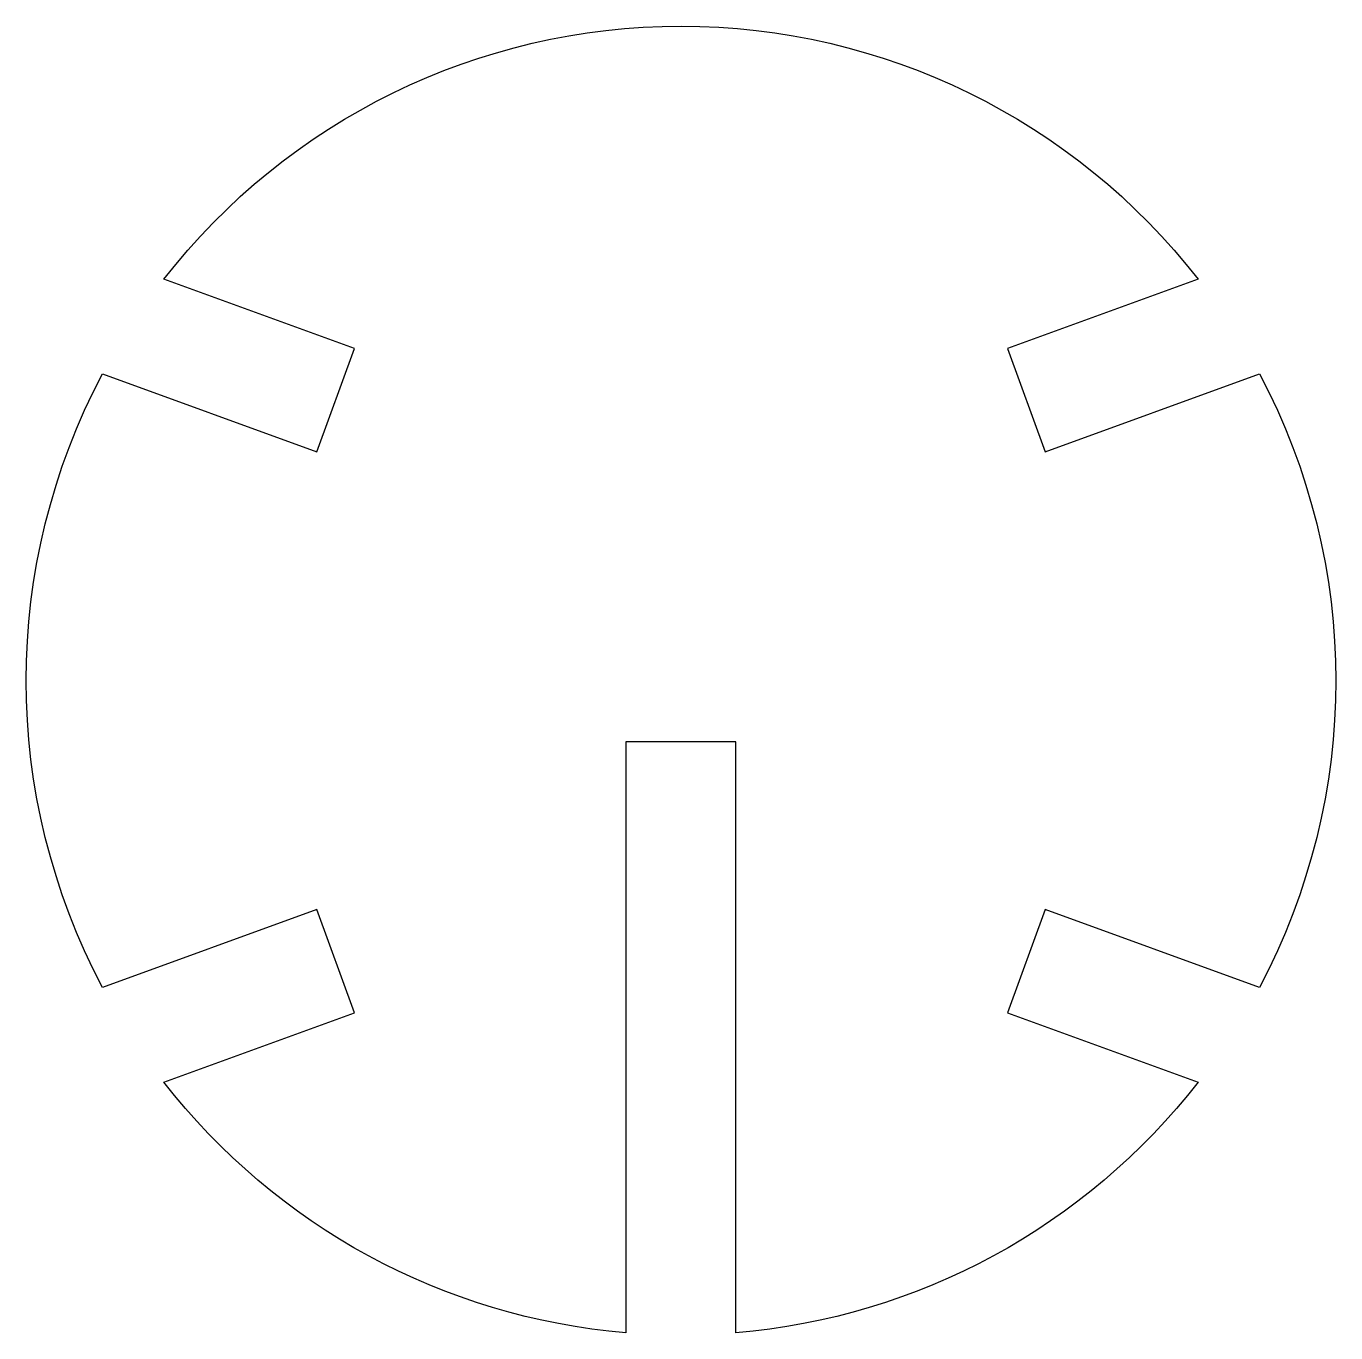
# Model space of a CAD drawing. Header units: millimetres. Extents: x -54.5 to -33.1, y -228.7 to -207.3.
import ezdxf

# ---------------------------------------------------------------- set-up
doc = ezdxf.new("R2010")
doc.units = ezdxf.units.MM
doc.layers.get('0').update_dxf_attribs({"linetype": 'CONTINUOUS'})

msp = doc.modelspace()

# ---------------------------------------------------------------- linework, layer by layer
msp.add_lwpolyline([(-52.266, -211.407, -0.489543), (-35.339, -211.407), (-38.458, -212.542), (-37.842, -214.233), (-34.336, -212.957, -0.248843), (-34.336, -223.002), (-37.842, -221.726), (-38.458, -223.417), (-35.339, -224.553, -0.209593), (-42.903, -228.658), (-42.903, -218.98), (-44.703, -218.98), (-44.703, -228.658, -0.209593), (-52.266, -224.553), (-49.147, -223.417), (-49.763, -221.726), (-53.269, -223.002, -0.248843), (-53.269, -212.957), (-49.763, -214.233), (-49.147, -212.542)], format="xyb", close=True)

doc.saveas('drawing.dxf')
